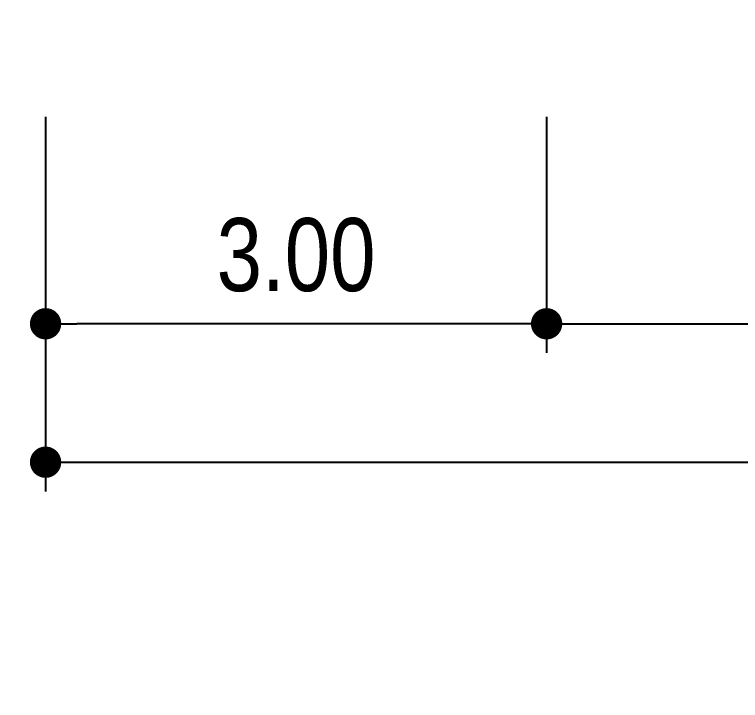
# Model space of a CAD drawing. Header units: metres. Extents: x 563371 to 571261, y 2062953 to 2068466.
# Drawn here: x 568764.25 to 568781.64, y 2065893.72 to 2065910.15 of the extents above; entities that cross this region are included whole.
import ezdxf

# ---------------------------------------------------------------- set-up
doc = ezdxf.new("R2010")
doc.units = ezdxf.units.M
doc.linetypes.add('HIDDEN', pattern=[0.375, 0.25, -0.125])
doc.layers.get('0').update_dxf_attribs({"linetype": 'CONTINUOUS'})
doc.layers.get('DEFPOINTS').update_dxf_attribs({"linetype": 'CONTINUOUS'})
for name, color, linetype in [('ghichieudai', 7, 'CONTINUOUS'), ('MATCATDUONG', 8, 'CONTINUOUS'), ('ViaHeSphu', 32, 'CONTINUOUS')]:
    doc.layers.add(name, color=color, linetype=linetype)
doc.styles.add('ktcn', font='VHARIAL.ttf', dxfattribs={"width": 0.8})
doc.dimstyles.new('a', dxfattribs={"dimtxt": 1.75, "dimasz": 0.75, "dimexe": 0.7, "dimexo": 0, "dimgap": 0.75, "dimtad": 1, "dimzin": 0, "dimdsep": 46, "dimtxsty": 'ktcn', "dimblk": 'DOT', "dimcen": 0, "dimazin": 0, "dimtfac": 1, "dimtix": 1, "dimtofl": 0, "dimtmove": 0, "dimatfit": 3, "dimfxl": 1, "dimtolj": 1, "dimtzin": 0, "dimarcsym": 0})

# ---------------------------------------------------------------- blocks, each defined once
blk = doc.blocks.new('_Dot')
at = {"color": 0, "linetype": 'ByBlock', "lineweight": -2}
blk.add_line((-0.5, 0), (-1, 0), dxfattribs=at)
at = {"color": 0, "linetype": 'ByBlock', "const_width": 0.5}
blk.add_lwpolyline([(-0.25, 0, 1), (0.25, 0, 1)], format="xyb", close=True, dxfattribs=at)
blk = doc.blocks.new('*D45')
at = {"layer": 'DEFPOINTS', "color": 0, "linetype": 'Continuous'}
for p in [(568764.994, 2065907.705), (568776.994, 2065907.705), (568764.994, 2065902.746)]:
    blk.add_point(p, dxfattribs=at)
at = {"layer": 'MATCATDUONG', "color": 0, "linetype": 'Continuous', "lineweight": -2}
for p, q in [((568764.994, 2065907.705), (568764.994, 2065902.046)), ((568776.994, 2065907.705), (568776.994, 2065902.046)), ((568776.244, 2065902.746), (568765.744, 2065902.746))]:
    blk.add_line(p, q, dxfattribs=at)
at = {"layer": 'MATCATDUONG', "color": 0, "linetype": 'Continuous', "lineweight": -2, "xscale": 0.75, "yscale": 0.75, "zscale": 0.75, "rotation": 180}
blk.add_blockref('_Dot', (568764.994, 2065902.746), dxfattribs=at)
at = {"layer": 'MATCATDUONG', "color": 0, "linetype": 'Continuous', "lineweight": -2, "xscale": 0.75, "yscale": 0.75, "zscale": 0.75}
blk.add_blockref('_Dot', (568776.994, 2065902.746), dxfattribs=at)
at = {"layer": 'MATCATDUONG', "color": 0, "linetype": 'Continuous', "insert": (568770.994, 2065904.39), "char_height": 1.75, "attachment_point": 5, "style": 'ktcn'}
blk.add_mtext('\\A1;3.00', dxfattribs=at)
blk = doc.blocks.new('*D46')
at = {"layer": 'DEFPOINTS', "color": 0, "linetype": 'Continuous'}
for p in [(568776.994, 2065907.705), (568800.994, 2065907.705), (568800.994, 2065902.746)]:
    blk.add_point(p, dxfattribs=at)
at = {"layer": 'MATCATDUONG', "color": 0, "linetype": 'Continuous', "lineweight": -2}
for p, q in [((568776.994, 2065907.705), (568776.994, 2065902.046)), ((568800.994, 2065907.705), (568800.994, 2065902.046)), ((568777.744, 2065902.746), (568800.244, 2065902.746))]:
    blk.add_line(p, q, dxfattribs=at)
at = {"layer": 'MATCATDUONG', "color": 0, "linetype": 'Continuous', "lineweight": -2, "xscale": 0.75, "yscale": 0.75, "zscale": 0.75, "rotation": 180}
blk.add_blockref('_Dot', (568776.994, 2065902.746), dxfattribs=at)
at = {"layer": 'MATCATDUONG', "color": 0, "linetype": 'Continuous', "lineweight": -2, "xscale": 0.75, "yscale": 0.75, "zscale": 0.75}
blk.add_blockref('_Dot', (568800.994, 2065902.746), dxfattribs=at)
at = {"layer": 'MATCATDUONG', "color": 0, "linetype": 'Continuous', "insert": (568788.994, 2065904.39), "char_height": 1.75, "attachment_point": 5, "style": 'ktcn'}
blk.add_mtext('\\A1;6.00', dxfattribs=at)
blk = doc.blocks.new('*D48')
at = {"layer": 'DEFPOINTS', "color": 0, "linetype": 'Continuous'}
for p in [(568764.994, 2065907.705), (568812.994, 2065907.705), (568812.994, 2065899.43)]:
    blk.add_point(p, dxfattribs=at)
at = {"layer": 'MATCATDUONG', "color": 0, "linetype": 'Continuous', "lineweight": -2}
for p, q in [((568764.994, 2065907.705), (568764.994, 2065898.73)), ((568812.994, 2065907.705), (568812.994, 2065898.73)), ((568765.744, 2065899.43), (568812.244, 2065899.43))]:
    blk.add_line(p, q, dxfattribs=at)
at = {"layer": 'MATCATDUONG', "color": 0, "linetype": 'Continuous', "lineweight": -2, "xscale": 0.75, "yscale": 0.75, "zscale": 0.75, "rotation": 180}
blk.add_blockref('_Dot', (568764.994, 2065899.43), dxfattribs=at)
at = {"layer": 'MATCATDUONG', "color": 0, "linetype": 'Continuous', "lineweight": -2, "xscale": 0.75, "yscale": 0.75, "zscale": 0.75}
blk.add_blockref('_Dot', (568812.994, 2065899.43), dxfattribs=at)
at = {"layer": 'MATCATDUONG', "color": 0, "linetype": 'Continuous', "insert": (568788.994, 2065901.074), "char_height": 1.75, "attachment_point": 5, "style": 'ktcn'}
blk.add_mtext('\\A1;12.00', dxfattribs=at)

msp = doc.modelspace()

# ---------------------------------------------------------------- linework, layer by layer
at = {"layer": 'ViaHeSphu', "linetype": 'HIDDEN', "ltscale": 50}
msp.add_lwpolyline([(568764.157, 2065944.747), (568792.936, 2065864.296), (568789.822, 2065858.183), (568722.151, 2065838.356), (568603.291, 2065803.532), (568597.048, 2065806.913), (568573.289, 2065885.638), (568576.633, 2065891.863), (568735.963, 2065939.733, 0.022858), (568754.502, 2065946.241), (568757.835, 2065947.585), (568764.157, 2065944.747)], format="xyb", dxfattribs=at)

# ---------------------------------------------------------------- next in the draw order: wipeouts: each hides what was drawn before it
msp.add_wipeout([(568538.555, 2065837.116), (569134.391, 2065836.361), (569086.223, 2065956.15), (568779.004, 2065956.683), (568600.602, 2065960.315)]).dxf.layer = 'ghichieudai'

# ---------------------------------------------------------------- next in the draw order: dimensions: what is measured, and where the dimension line sits
at = {"layer": 'MATCATDUONG', "color": 7, "linetype": 'Continuous'}
for base, p1, p2, picture, middle in [((568764.994, 2065902.746), (568776.994, 2065907.705), (568764.994, 2065907.705), '*D45', (568770.994, 2065904.39)), ((568812.994, 2065899.43), (568764.994, 2065907.705), (568812.994, 2065907.705), '*D48', (568788.994, 2065901.074)), ((568800.994, 2065902.746), (568776.994, 2065907.705), (568800.994, 2065907.705), '*D46', (568788.994, 2065904.39))]:
    dim = msp.add_linear_dim(base=base, p1=p1, p2=p2, dimstyle='a', override={"dimlfac": 0.25}, dxfattribs=at)
    dim.commit()
    dim.dimension.update_dxf_attribs({"geometry": picture, "text_midpoint": middle})

doc.saveas('drawing.dxf')
